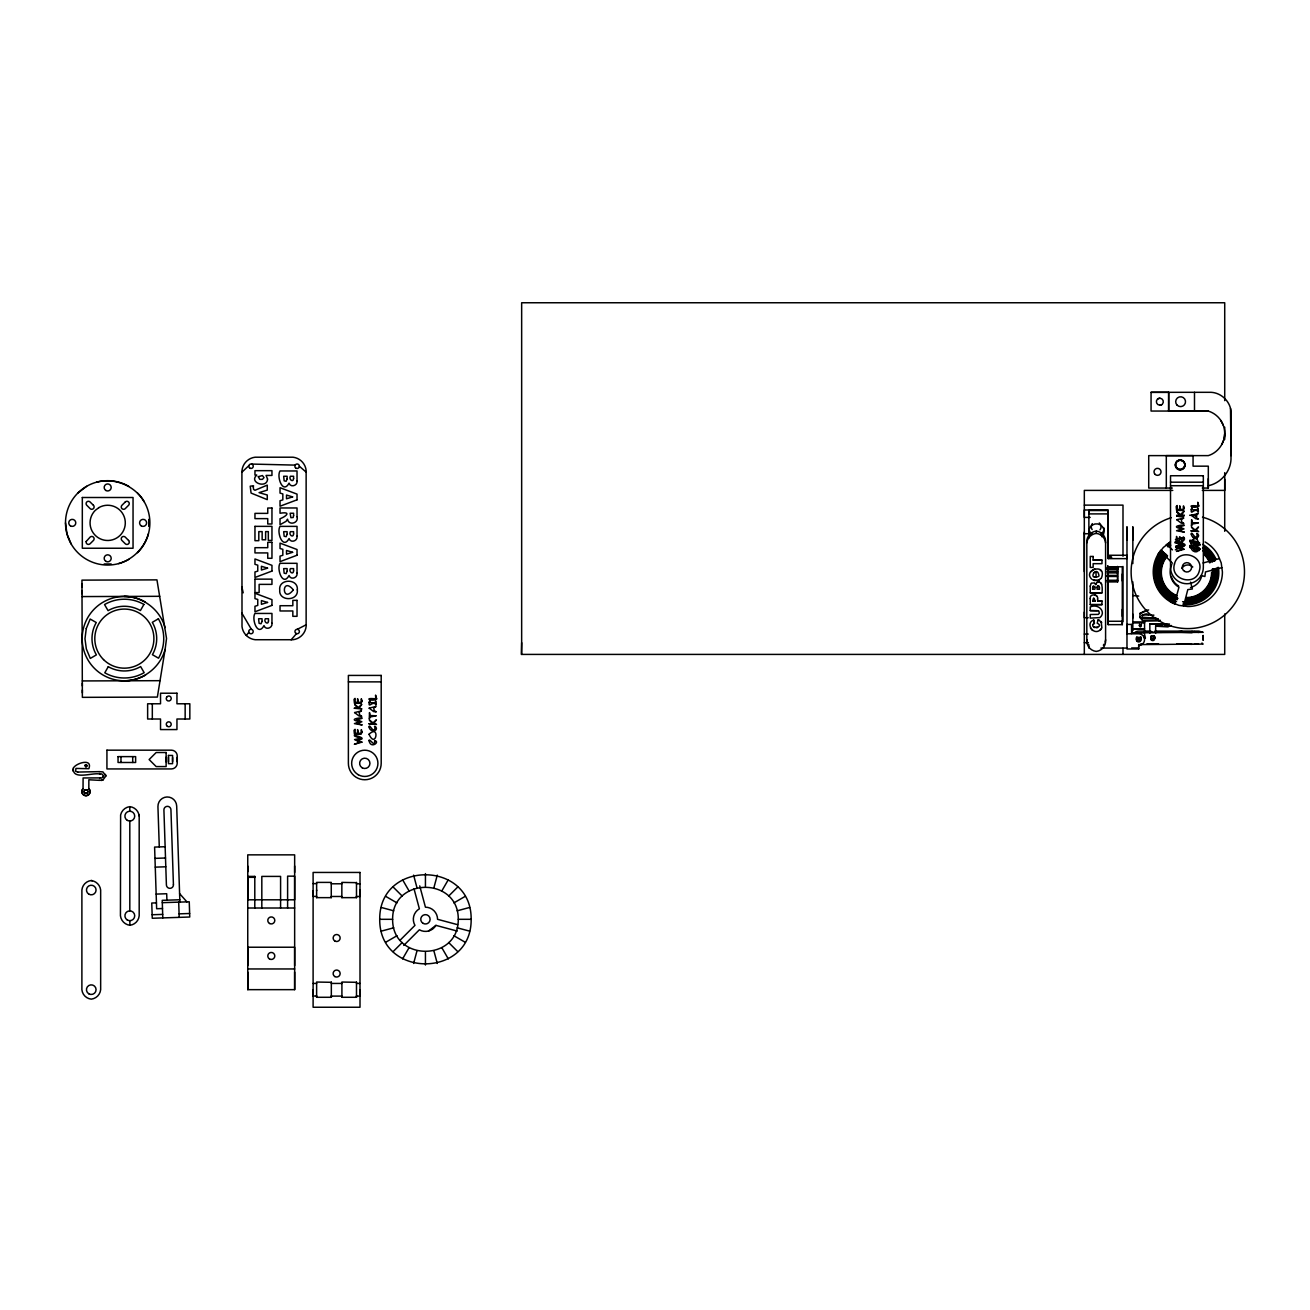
<?xml version="1.0" encoding="UTF-8"?>
<svg xmlns="http://www.w3.org/2000/svg" width="1310" height="1310" viewBox="0 0 1310 1310"><rect width="100%" height="100%" fill="white"/><g stroke="black" fill="none" stroke-linecap="round" stroke-linejoin="round"><path stroke-width="1.5" d="M99.2 780.334L88.851 779.777L88.834 788.669A4.11 4.11 0 0 1 88.9 794.466A4.11 4.11 0 0 1 83.038 794.466A4.11 4.11 0 0 1 83.038 788.669L83.103 777.96L99.789 777.894M120.978 762.486L120.978 756.623M132.703 762.486L132.703 756.623M168.466 761.896L168.466 757.295M172.576 761.585L172.576 757.524M247.754 989.656L247.754 947.228L294.652 947.228L294.652 989.656L247.754 989.656L247.754 972.085M247.754 871.789L247.754 866.074M287.61 900.035L287.61 876.161L294.652 876.161L294.652 899.806L247.754 899.806L247.754 876.406L254.795 876.406L254.795 908.01M294.652 872.444L294.652 865.992M313.106 989.656L313.106 996.108L316.627 995.895M313.106 890.685L313.106 896.384L316.627 896.417L316.627 897.645L331.266 897.645L331.266 882.4L316.627 882.4L316.627 890.685M316.627 890.03L316.627 897.645M331.332 982.042L331.332 997.287L316.627 997.287L316.627 982.042L331.332 982.303M331.332 997.287L331.332 995.895M356.484 982.042L356.484 997.287L341.91 997.287L341.91 982.042L356.484 982.303M356.484 882.4L356.484 897.645L341.844 897.645L341.844 882.4L356.484 882.662M356.484 997.287L356.484 995.895M356.484 897.645L356.484 896.253M360.004 989.656L360.004 996.108L356.484 996.108M360.004 890.03L360.004 896.482L356.484 896.482M1084.32 612.097L1084.32 617.714L1088.233 617.714M1084.32 571.618L1084.32 532.138M1088.872 648.073L1088.888 644.7M1091.115 533.383A7.614 7.582 0 0 1 1089.134 529.993L1089.134 533.366A7.614 7.582 0 0 0 1089.904 535.184M1088.872 529.437L1088.888 510.523L1108.227 510.523L1108.227 558.633L1126.977 558.633L1126.977 555.26L1108.227 555.26L1108.227 556.603L1111.731 557.274L1108.227 557.274L1108.227 558.633M1088.888 510.523L1088.872 513.897L1108.227 513.897L1108.227 510.523M1089.134 533.366L1089.134 529.993M1107.769 620.629L1107.769 580.428M1107.769 575.237L1107.769 566.116M1107.769 555.931L1107.769 532.613M1107.769 517.401L1107.769 509.983L1084.32 509.983L1084.32 517.401L1090.182 517.401M1108.227 624.641L1108.227 621.267L1122.293 621.267L1122.293 624.641L1108.227 624.641L1108.227 566.788L1122.293 566.788L1122.293 624.641M1107.048 581.935L1117.61 581.886L1117.61 577.301M1117.61 566.837L1117.61 576.089L1107.048 575.892M1122.293 616.339L1122.293 609.346M1122.293 580.985L1122.293 573.976M1126.977 540.162L1126.977 526.997L1126.977 648.974L1138.701 648.974L1138.701 647.959L1131.66 647.959M1131.66 633.582L1131.66 624.428L1126.977 624.428L1126.977 633.794L1138.701 633.794A5.862 5.83 0 0 1 1144.563 639.64A5.862 5.83 0 0 1 1138.701 645.47L1138.701 646.387M1131.66 624.428L1131.66 632.894L1132.839 628.767L1144.563 628.882L1132.839 629.324M1132.839 617.992L1132.839 614.161M1132.839 595.51L1138.701 596.083M1132.839 540.162L1132.839 526.997L1132.839 563.595M1160.382 620.76L1142.909 620.924L1139.749 617.026L1142.909 620.465L1160.382 620.318M1146.889 610.067C1136.654 614.767 1137.522 614.668 1148.657 609.92M1142.369 614.832C1140.715 616.846 1146.103 612.048 1148.51 614.636M1158.318 618.697L1143.679 618.582L1142.385 617.272L1156.353 618.189M1142.369 615.274L1142.746 614.423M1145.431 638.117L1143.957 631.731L1151.785 631.731M1144.563 621.906L1144.563 622.921L1132.839 622.921L1132.839 621.906L1144.563 621.906L1144.563 632.959M1167.537 624.575L1149.836 623.937L1169.486 624.018M1208.311 485.715C1220.642 483.226 1230.418 471.911 1231.007 459.319L1231.007 411.045C1229.894 401.106 1221.1 392.803 1211.095 392.312L1151.064 392.329L1151.064 411.045L1208.311 411.078A23.318 23.318 0 0 1 1224.719 433.348C1224.719 443.32 1217.841 452.671 1208.311 455.618L1148.723 455.618L1148.723 488.057L1172.303 488.057M1162.51 625.541L1155.649 626.18L1167.849 626.9L1171.238 625.476M1164.23 625.951L1169.699 626.016M1208.311 411.078L1168.651 411.045L1168.651 392.329L1151.064 392.329M1192.034 631.338L1192.034 632.681L1175.037 632.01L1182.078 631.338M1203.169 640.181L1203.169 635.514L1203.169 637.61M1202.302 488.057L1208.311 488.057L1208.311 466.163L1193.066 466.163L1193.066 455.618L1166.309 455.634L1166.309 488.057M1224.719 479.247L1224.719 490.399L1202.334 490.399M1231.007 455.634L1230.499 408.409M241.908 472.19L242.006 470.339A14.967 14.967 0 0 1 255.139 457.206L292.998 457.206A14.967 14.967 0 0 1 306.131 470.339L306.131 626.606A14.967 14.967 0 0 1 292.998 639.722L255.139 639.722A14.967 14.967 0 0 1 242.006 626.606L241.908 472.19L248.867 465.656M1090.247 598.703C1089.265 592.971 1098.91 594.15 1097.616 599.096M1090.247 586.143L1091.083 583.441M1097.076 587.437L1097.387 586.11M1092.622 587.666C1092.393 584.817 1096.323 586.618 1094.849 589.254L1092.622 589.14M165.125 649.383L166.534 638.461L156.954 579.871L81.957 580.133L82.366 697.346L157.364 697.084L165.125 649.383C160.262 667.396 143.15 680.627 124.499 680.791M379.72 919.309C379.114 859.949 471.764 859.949 471.158 919.309C471.764 978.668 379.114 978.668 379.72 919.309L392.623 919.309C392.181 876.701 458.697 876.701 458.271 919.309C458.697 961.917 392.181 961.917 392.623 919.309M1184.928 466.278A4.929 4.929 0 0 0 1178.902 460.252A4.929 4.929 0 0 0 1176.691 468.489A4.929 4.929 0 0 0 1184.928 466.278L1185.091 465.017M85.707 766.907L84.888 765.466M73.327 768.118C75.98 762.977 92.928 757.933 88.851 768.708L75.964 768.413L75.603 771.279L77.699 772.065M99.134 771.639L102.95 771.901L105.864 775.995L102.884 780.072L99.134 780.334M1101.857 627.736L1101.153 621.644L1101.71 622.692M1101.53 577.775C1107.081 562.53 1082.306 569.801 1091.639 579.085M99.74 777.894L101.836 778.075L103.506 775.978L101.836 773.899L99.74 774.079M103.359 776.879L103.572 775.978M413.616 963.472L416.94 951.011M433.938 887.607L437.278 875.146M1174.48 603.533L1178.967 587.224A17.669 17.669 0 0 1 1171.795 564.446M1183.536 605.957L1187.81 589.598L1192.378 588.992L1190.544 582.148M1101.153 621.759L1098.124 619.876L1097.174 623.151C1105.886 627.588 1087.284 629.34 1094.407 623.167L1093.686 619.99L1094.407 623.282L1092.982 624.379M99.806 774.079C92.912 772.13 71.87 780.793 73.376 768.118M1140.109 614.128L1139.749 617.485M1091.525 583.163L1094.554 582.901L1095.733 584.555L1096.781 582.59M148.423 533.792C144.346 548.071 132.883 559.534 118.604 563.611M84.822 765.466L85.707 764.647M87.148 766.088L86.263 766.907M1139.438 624.231L1140.453 625.983L1141.468 624.231M1094.685 568.704L1090.444 571.962M1101.284 628.964L1100.302 630.012L1101.612 628.276M402.579 958.904L409.031 947.736M441.847 890.882L448.298 879.714M1099.024 576.072C1097.436 563.775 1086.694 580.658 1098.238 576.596M1098.255 610.788L1090.247 610.657L1090.247 606.939C1098.55 603.14 1106.524 612.13 1099.892 617.6L1090.247 618.124L1090.247 614.521L1098.255 614.39L1099.303 613.358L1098.91 611.066M1221.804 444.385L1224.179 439.014L1224.653 433.97M1197.864 544.878C1199.485 529.158 1181.505 548.35 1197.864 544.878A29.786 29.786 0 0 0 1194.163 543.634M148.75 526.374L148.75 519.366M457.255 931.082L435.935 925.368L428.583 931.001M1157.843 554.621L1163.346 547.465L1170.518 541.963A34.6 34.6 0 0 0 1166.031 545.042M246.296 635.448L248.851 632.255M1101.17 578.283L1097.993 580.477L1099.532 579.871M291.148 639.82L296.453 633.647M1093.686 620.105C1085.122 622.676 1093.113 636.169 1100.302 629.897M400.303 940.007L414.959 925.368A12.117 12.117 0 0 1 419.38 908.812L414.026 888.819M393.115 951.633L402.235 942.512M448.642 896.106L457.763 886.985M403.775 945.411L419.38 929.789A12.117 12.117 0 0 0 435.935 925.368M77.863 493.035L86.591 486.337M111.186 563.971L104.178 563.971M1158.105 398.649L1157.369 399.206A3.521 3.521 0 0 0 1161.61 404.741L1162.347 404.168A3.521 3.521 0 0 0 1158.105 398.649L1159.858 398.174M1093.441 598.277L1092.622 601.061L1095.242 601.061L1093.948 598.179M385.844 942.168L397.012 935.717M453.866 902.901L465.034 896.449M297.305 629.308L306.229 624.739M99.2 771.639L77.65 772.065M1097.174 582.442C1103.02 580.101 1102.398 589.615 1101.972 592.89L1090.247 592.89L1090.247 586.029M1161.61 404.741L1159.858 405.199M1094.538 572.372L1093.555 572.748M1203.071 562.972L1219.413 558.6M1221.853 567.656L1205.478 571.93L1204.889 576.498L1201.45 575.581M381.276 931.132L393.737 927.808M457.141 910.81L469.602 907.47M101.034 780.514L102.884 780.072M1097.764 585.816L1099.45 587.42M1093.26 586.274L1094.767 586.864M1092.524 579.675L1097.993 580.363M1099.499 582.213L1097.616 582.148M96.76 482.129C114.805 477.397 134.799 485.683 144.215 501.779M1177.887 541.292L1176.265 540.899L1176.56 536.412L1177.379 540.375L1179.704 540.408C1178.672 528.929 1182.832 548.841 1183.225 537.034C1187.056 538.787 1181.522 543.781 1177.887 541.292A32.373 32.373 0 0 0 1174.857 542.176M165.142 846.735L154.596 847.079L156.643 908.731L162.489 908.534M154.973 858.361L165.518 858.001M155.251 867.138L165.797 866.794M156.152 894.091L166.697 893.731L166.91 900.183M179.797 899.757L162.227 900.33L162.8 917.917M156.447 902.868L151.763 903.032L152.255 918.261L189.753 917.016L189.246 901.788L162.309 902.672M152.14 914.74L162.686 914.396M179.093 913.856L189.639 913.496M82.022 596.574L159.738 596.312M82.317 680.938L160.033 680.676M1170.518 482.195L1203.333 482.195M1170.518 485.715L1203.333 485.715M1172.778 490.399L1084.32 490.399L1084.32 654.41M1084.32 505.12L1122.997 505.12L1122.997 556.242M1084.32 533.727L1092.131 533.727M1093.146 556.521L1090.247 556.406L1090.247 567.476L1093.146 567.361L1093.146 563.677L1101.972 563.677L1101.972 560.074L1093.146 560.074M1101.972 560.189L1093.146 560.189L1093.146 556.406M1107.048 567.443L1117.61 567.443M1107.048 568.769L1117.61 568.769M1107.048 568.982L1117.61 568.982M1107.048 569.473L1117.61 569.473M1107.048 571.373L1117.61 571.373M1107.048 572.896L1117.61 572.896M1107.048 575.434L1117.61 575.434L1117.61 581.935M1107.048 576.482L1117.61 576.482M1107.048 580.379L1117.61 580.379M1107.048 580.641L1117.61 580.641M1099.45 589.14L1097.076 589.254L1097.076 587.306M1090.247 592.775L1101.972 592.775M1092.622 600.946L1095.242 600.946M1097.616 600.946L1101.972 600.946L1101.972 604.68L1090.247 604.68L1090.247 598.572M1101.972 601.061L1097.616 601.061L1097.616 598.981M1090.247 604.565L1101.972 604.565M1090.247 610.542L1097.403 610.657M1153.913 615.16L1142.746 614.881M1150.819 631.109L1138.701 631.109A5.862 5.83 0 0 0 1134.558 632.812M1154.863 631.109L1198.83 631.125L1203.169 632.337L1131.66 632.795M1155.682 631.731L1161.544 632.288L1143.957 632.288M1084.32 634.073L1088.233 634.073M521.658 642.686L521.396 654.41L1224.719 654.41L1224.719 613.915M1084.32 642.686L1088.397 642.686M1146.889 643.947L1158.613 643.947M1194.376 644.062L1198.486 644.062M1192.034 644.34L1176.789 643.849M1140.715 644.569L1203.12 644.078L1201.958 642.997M1100.908 648.073L1126.977 648.073M348.378 681.871L381.194 681.871M72.901 769.396L72.967 771.017M105.455 774.325L105.864 775.995M83.038 788.669L83.103 788.669A4.11 4.11 0 0 0 83.087 794.466A4.11 4.11 0 0 0 88.9 794.466A4.11 4.11 0 0 0 88.834 788.669L88.9 788.669M247.754 877.323L254.795 877.323L254.795 876.406M91.16 880.533A10.791 10.791 0 0 1 100.657 890.03L100.657 989.656A10.66 10.66 0 0 1 91.274 999.153A10.546 10.546 0 0 1 81.891 989.787L81.891 890.03A10.546 10.546 0 0 1 91.16 880.533L92.339 880.729M313.106 883.628L316.627 883.628M247.754 908.01L294.652 908.01M458.271 919.309L471.158 919.309M247.754 968.958L294.652 968.958M331.332 996.108L341.91 996.108L341.91 997.287M251.602 464.067L295.176 465.115M139.188 814.869L139.188 915.772A10.546 10.546 0 0 1 129.936 925.269A10.791 10.791 0 0 1 120.438 915.772L120.618 814.951A10.66 10.66 0 0 1 129.805 806.649A10.546 10.546 0 0 1 139.188 816.015M124.204 596.427C142.855 596.476 160.066 609.592 165.06 627.556M1099.368 586.52L1098.222 585.603M1094.767 580.576L1093.555 580.281M1094.685 594.855L1096.617 595.739M457.55 924.663L437.556 919.309A12.117 12.117 0 0 0 425.439 907.191L419.724 885.871M381.276 907.47L393.737 910.81M457.141 927.808L469.602 931.132M1094.685 627.605L1093.752 627.228M1170.518 601.88L1178.853 605.351L1187.81 606.53A34.6 34.6 0 0 0 1222.41 571.93L1221.231 562.972L1217.776 554.621A34.6 34.6 0 0 0 1205.102 541.963M86.263 764.647L87.148 765.482M1184.207 515.321C1176.478 519.235 1190.381 504.694 1180.556 514.535L1176.675 511.686L1179.851 515.223C1170.829 514.404 1183.65 519.022 1184.207 515.321A56.69 56.69 0 0 0 1176.74 516.32M385.844 896.449L397.012 902.901M453.866 935.717L465.034 942.168M1090.444 627.948L1092.474 630.47M1100.007 569.67L1101.432 571.16M299.335 466.229L306.229 472.19M1167.095 544.583L1172.417 549.905M1160.463 551.215L1172.434 563.185M393.115 886.985L402.235 896.106M448.642 942.512L457.763 951.633M179.585 893.6L186.904 901.87M1100.924 583.032L1101.661 584.26M1220.789 420.444L1223.196 425.128M241.908 613.178L251.405 629.357M402.579 879.714L409.031 890.882M441.847 947.736L448.298 958.904M1095.389 583.834L1095.733 584.555M71.149 543.961L66.941 533.792L65.5 522.87A42.182 42.182 0 0 1 128.773 486.337M1142.385 617.731L1142.074 615.635M413.616 875.146L416.94 887.607M433.938 951.011L437.278 963.472M241.908 587.06L243.202 592.824M1095.979 572.208L1096.126 577.071L1094.587 576.908M179.879 902.099L176.686 806.027A9.383 9.383 0 0 0 167.009 796.971A9.383 9.383 0 0 0 157.937 806.649L159.28 846.915M178.7 902.131L179.208 917.36M129.805 920.701L129.936 925.269M81.973 583.965L81.99 587.158M82.006 593.725L82.006 590.581M82.317 683.116L82.334 685.949M82.35 690.01L82.35 692.875M1117.61 568.278L1117.61 574.713M360.004 883.792L356.484 883.792M360.004 983.433L356.484 983.433M341.844 883.792L331.266 883.792M341.91 983.433L331.332 983.433M316.627 983.433L313.106 983.433M280.586 908.01L280.586 876.406L261.82 876.406L261.82 908.01M177.259 757.213L177.259 761.896M166.124 757.213L166.124 761.896M1224.719 400.647L1224.719 302.757L521.658 302.757L521.658 654.41M1224.719 427.175L1224.719 439.407M1224.719 472.664L1224.719 531.32M1208.311 478.674L1208.311 488.057M1203.169 638.068L1203.169 640.148M1194.491 392.312L1194.491 411.062M1168.651 392.312L1168.651 411.045M1155.649 625.721L1155.649 633.254M1149.836 623.937L1149.836 633.254M1138.701 644.454L1138.701 648.974M1132.839 581.869L1132.839 630.568M1122.997 566.477L1122.997 621.693M1122.997 648.27L1122.997 654.41M1117.61 566.444L1117.61 567.639M1107.769 509.983L1107.769 556.684M1107.769 565.674L1107.769 622.004M1099.45 587.306L1099.45 589.254M1099.352 620.285L1098.124 619.876M1097.698 627.588L1096.061 627.736M1097.109 580.625L1096.11 580.69M1096.323 531.058A10.546 10.496 0 0 1 1105.591 540.506L1105.591 642.096A10.546 10.496 0 0 1 1096.208 651.43A10.66 10.611 0 0 1 1086.825 641.982L1086.825 540.506A10.791 10.726 0 0 1 1096.323 531.058L1096.323 533.383A10.546 10.496 0 0 1 1105.591 542.831M1092.622 587.551L1092.622 589.254M1088.888 529.993L1088.888 538.099M425.439 873.59L425.439 886.493M425.439 952.124L425.439 965.028M341.844 897.645L341.844 896.482L331.266 896.482L331.266 897.645M316.627 996.108L316.627 997.287M294.652 965.634L294.652 854.857L247.754 854.857L247.754 965.634M294.652 972.085L294.652 989.656M287.61 899.806L287.61 908.01M185.152 703.781L185.152 719.01M152.32 703.781L152.32 719.01M129.805 806.649L129.805 811.217M129.805 821.059L129.805 910.843M1211.586 572.421A25.136 25.136 0 0 1 1186.451 597.54M1176.838 595.624A25.136 25.136 0 0 1 1167.554 555.833M1175.332 549.873A25.136 25.136 0 0 1 1179.95 548.137M1189.726 547.498A25.136 25.136 0 0 1 1199.01 550.642M1204.217 554.638A25.136 25.136 0 0 1 1209.67 562.792M1201.581 576.466A15.671 15.671 0 0 1 1190.512 587.551M1178.623 585.979A15.671 15.671 0 0 1 1171.32 576.466M1212.094 572.421A25.643 25.643 0 0 1 1186.451 598.064M1176.642 596.115A25.643 25.643 0 0 1 1167.177 555.489M1189.791 546.99A25.643 25.643 0 0 1 1193.082 547.645M1196.259 548.71A25.643 25.643 0 0 1 1199.272 550.2M1204.594 554.277A25.643 25.643 0 0 1 1210.145 562.596M1212.683 568.966A26.462 26.462 0 0 1 1186.451 598.866M1176.331 596.852A26.462 26.462 0 0 1 1165.458 556.308M1176.331 547.973A26.462 26.462 0 0 1 1179.606 546.859M1189.906 546.188A26.462 26.462 0 0 1 1193.295 546.859M1196.57 547.973A26.462 26.462 0 0 1 1199.682 549.496M1205.151 553.704A26.462 26.462 0 0 1 1209.359 559.19M1212.389 568.999A26.167 26.167 0 0 1 1186.451 598.572M1176.446 596.59A26.167 26.167 0 0 1 1165.687 556.488M1189.873 546.466A26.167 26.167 0 0 1 1199.534 549.758M1204.954 553.917A26.167 26.167 0 0 1 1209.114 559.337M1212.389 572.421A25.938 25.938 0 0 1 1186.451 598.359M1176.527 596.377A25.938 25.938 0 0 1 1166.948 555.309M1179.737 547.351A25.938 25.938 0 0 1 1183.061 546.696M1189.84 546.696A25.938 25.938 0 0 1 1193.164 547.351M1196.374 548.448A25.938 25.938 0 0 1 1199.42 549.954M1204.791 554.064A25.938 25.938 0 0 1 1208.917 559.435M1215.238 568.622A29.049 29.049 0 0 1 1186.451 601.454M1175.332 599.243A29.049 29.049 0 0 1 1164.623 553.262M1178.935 544.354A29.049 29.049 0 0 1 1182.668 543.617M1193.967 544.354A29.049 29.049 0 0 1 1197.569 545.582M1202.58 548.251A29.049 29.049 0 0 1 1213.289 561.302M1215.762 568.556A29.557 29.557 0 0 1 1182.586 601.716M1175.135 599.718A29.557 29.557 0 0 1 1164.23 552.918M1178.803 543.863A29.557 29.557 0 0 1 1182.586 543.11M1194.098 543.863A29.557 29.557 0 0 1 1197.766 545.107M1213.764 561.106A29.557 29.557 0 0 0 1202.875 547.826A29.786 29.786 0 0 1 1213.977 561.008M1214.959 568.655A28.754 28.754 0 0 1 1186.451 601.159M1177.215 599.636A28.754 28.754 0 0 1 1164.836 553.442M1179.016 544.649A28.754 28.754 0 0 1 1182.701 543.912M1193.885 544.649A28.754 28.754 0 0 1 1197.455 545.844M1203.956 549.611A28.754 28.754 0 0 1 1213.011 561.417M1214.73 568.687A28.525 28.525 0 0 1 1186.451 600.946M1177.297 599.423A28.525 28.525 0 0 1 1163.82 555.047M1193.836 544.862A28.525 28.525 0 0 1 1197.373 546.057M1203.824 549.774A28.525 28.525 0 0 1 1212.798 561.499M1214.485 568.72A28.263 28.263 0 0 1 1186.451 600.684M1177.379 599.178A28.263 28.263 0 0 1 1164.017 555.211M1175.627 546.303A28.263 28.263 0 0 1 1179.131 545.107M1180.932 544.698A28.263 28.263 0 0 1 1184.617 544.207M1193.77 545.107A28.263 28.263 0 0 1 1197.274 546.303M1203.661 549.987A28.263 28.263 0 0 1 1212.569 561.597M1214.19 568.769A27.968 27.968 0 0 1 1186.451 600.389M1177.461 598.899A27.968 27.968 0 0 1 1165.425 553.966M1175.741 546.565A27.968 27.968 0 0 1 1179.213 545.386M1180.981 544.976A27.968 27.968 0 0 1 1184.633 544.501M1193.688 545.386A27.968 27.968 0 0 1 1198.83 547.318M1203.481 550.216A27.968 27.968 0 0 1 1212.29 561.712M1213.682 568.835A27.461 27.461 0 0 1 1186.451 599.865M1177.624 598.424A27.461 27.461 0 0 1 1165.818 554.31M1175.938 547.04A27.461 27.461 0 0 1 1184.666 545.009M1203.169 550.626A27.461 27.461 0 0 1 1210.227 558.682M1213.42 568.867A27.199 27.199 0 0 1 1186.451 599.62M1177.723 598.179A27.199 27.199 0 0 1 1165.998 554.474M1176.036 547.285A27.199 27.199 0 0 1 1184.682 545.271M1190.004 545.451A27.199 27.199 0 0 1 1193.492 546.139M1196.865 547.285A27.199 27.199 0 0 1 1200.058 548.857M1203.006 550.839A27.199 27.199 0 0 1 1211.586 562.006M1213.191 568.884A26.97 26.97 0 0 1 1186.451 599.39M1176.134 597.327A26.97 26.97 0 0 1 1166.178 554.621M1176.134 547.498A26.97 26.97 0 0 1 1184.698 545.5M1189.971 545.664A26.97 26.97 0 0 1 1193.426 546.352M1196.767 547.498A26.97 26.97 0 0 1 1199.944 549.054M1205.528 553.344A26.97 26.97 0 0 1 1209.818 558.928M1218.431 567.345A32.373 32.373 0 0 1 1183.077 604.614M1174.857 602.649A32.373 32.373 0 0 1 1162.396 550.74M1167.423 546.221A32.373 32.373 0 0 1 1170.256 544.37M1189.824 540.211A32.373 32.373 0 0 1 1199.632 542.831M1202.646 544.37A32.373 32.373 0 0 1 1216.024 559.239M1217.498 567.492A31.424 31.424 0 0 1 1183.176 603.681M1175.185 601.765A31.424 31.424 0 0 1 1162.019 552.624M1167.98 546.974A31.424 31.424 0 0 1 1170.731 545.189M1175.185 543.06A31.424 31.424 0 0 1 1178.312 542.045M1189.726 541.161A31.424 31.424 0 0 1 1199.239 543.699M1203.562 546.041A31.424 31.424 0 0 1 1215.156 559.632M1217.039 568.393A30.851 30.851 0 0 1 1186.451 603.255M1176.544 601.634A30.851 30.851 0 0 1 1163.264 552.067M1190.479 541.832A30.851 30.851 0 0 1 1200.107 544.747M1203.579 546.761A30.851 30.851 0 0 1 1214.959 560.615M1217.334 568.343A31.145 31.145 0 0 1 1196.456 601.912M1194.507 602.502A31.145 31.145 0 0 1 1188.481 603.484M1174.53 601.192A31.145 31.145 0 0 1 1163.051 551.87M1190.512 541.538A31.145 31.145 0 0 1 1194.507 542.324M1196.456 542.913A31.145 31.145 0 0 1 1200.238 544.485M1203.743 546.516A31.145 31.145 0 0 1 1215.221 560.5M1216.777 568.425A30.588 30.588 0 0 1 1186.451 603.009M1174.742 600.684A30.588 30.588 0 0 1 1163.46 552.231M1190.446 542.078A30.588 30.588 0 0 1 1199.993 544.976M1203.448 546.974A30.588 30.588 0 0 1 1214.714 560.696M1216.269 568.491A30.081 30.081 0 0 1 1186.451 602.485M1174.939 600.209A30.081 30.081 0 0 1 1163.837 552.574M1190.381 542.586A30.081 30.081 0 0 1 1197.962 544.616M1204.758 548.546A30.081 30.081 0 0 1 1214.239 560.909M1215.975 568.524A29.786 29.786 0 0 1 1186.451 602.207M1175.054 599.931A29.786 29.786 0 0 1 1164.066 552.771M1178.738 543.634A29.786 29.786 0 0 1 1182.57 542.88M1202.482 517.172A56.69 56.69 0 0 1 1234.593 603.926A56.69 56.69 0 0 1 1142.091 605.433A56.69 56.69 0 0 1 1171.369 517.663M1189.644 515.256A56.69 56.69 0 0 1 1197.062 515.993M1175.414 604.221A34.6 34.6 0 0 1 1160.922 550.151M1175.414 539.622A34.6 34.6 0 0 1 1184.191 537.509M1193.23 537.755A34.6 34.6 0 0 1 1196.767 538.508M1181.718 568.409A7.041 7.041 0 0 1 1192.788 566.952M1167.112 590.09A27.543 27.543 0 0 1 1164.901 587.207M1163.968 585.685A27.543 27.543 0 0 1 1161.217 579.053M1160.267 571.93A27.543 27.543 0 0 1 1160.513 568.327M1161.217 564.79A27.543 27.543 0 0 1 1163.116 559.73M1089.134 529.437A7.614 7.582 0 0 1 1100.302 524.835A7.614 7.582 0 0 1 1101.89 536.756M1104.117 528.028A7.614 7.582 0 0 1 1100.302 534.595M1140.355 636.971A2.342 2.342 0 0 1 1140.355 640.279A2.342 2.342 0 0 1 1137.047 640.279A2.342 2.342 0 0 1 1137.047 636.971M1141.043 637.053A2.342 2.342 0 0 1 1136.441 637.659M1141.632 643.668A5.862 5.83 0 0 1 1140.208 644.258M1137.178 632.992A5.862 5.83 0 0 1 1141.632 633.565M1143.777 635.71A5.862 5.83 0 0 1 1144.563 638.625M1140.355 637.692A2.342 2.342 0 0 1 1136.671 637.2M1154.077 636.152A1.883 1.867 0 0 1 1154.077 638.789A1.883 1.867 0 0 1 1151.424 638.789A1.883 1.867 0 0 1 1151.424 636.152M1154.372 636.005A1.883 1.867 0 0 1 1152.751 638.805A1.883 1.867 0 0 1 1151.13 636.005M1153.684 635.939A1.883 1.867 0 0 1 1154.192 638.756A1.883 1.867 0 0 1 1151.31 638.756A1.883 1.867 0 0 1 1151.817 635.939M1099.287 522.952A4.929 4.896 0 0 1 1099.958 529.846M1092.147 529.584A4.929 4.896 0 0 1 1092.36 523.623M1105.591 639.771A10.546 10.496 0 0 1 1105.067 642.08M1104.035 644.225A10.546 10.496 0 0 1 1103.347 645.191M1086.825 542.831A10.791 10.726 0 0 1 1096.323 533.383M1087.791 643.095A10.66 10.611 0 0 1 1086.825 639.657M137.517 493.035A42.182 42.182 0 0 1 137.517 552.705M128.773 559.403A42.182 42.182 0 0 1 65.5 522.87M145.574 675.076A42.182 42.182 0 0 1 82.17 638.756A42.182 42.182 0 0 1 145.312 602.01M82.317 497.505L82.317 548.235L133.047 548.235L133.047 497.505L82.317 497.505M106.929 750.172L106.929 768.937L171.397 768.937A5.862 5.862 0 0 0 177.259 763.075L177.259 756.034A5.862 5.862 0 0 0 171.397 750.172L106.929 750.172M118.047 756.623L118.047 762.486L135.634 762.486L135.634 756.623L118.047 756.623M166.124 752.513L166.124 766.579L156.168 766.579L149.127 759.554L156.168 752.513L166.124 752.513M168.466 755.444L168.466 763.664L172.576 763.664L172.576 755.444L168.466 755.444M254.959 579.135L254.959 592.578L259.134 592.578L259.134 584.375L271.956 584.375L271.956 579.135L254.959 579.135M254.959 526.358L254.959 540.686L258.807 540.686L258.807 531.614L262.147 531.614L262.147 539.785L265.619 539.785L265.619 531.614L268.321 531.614L268.321 540.424L271.956 540.424L271.956 526.358L254.959 526.358M271.956 542.324L271.956 558.289L267.748 558.289L267.748 552.918L254.959 552.918L254.959 547.678L267.748 547.678L267.748 542.324L271.956 542.324M271.956 508.018L271.956 523.984L267.748 523.984L267.748 518.629L254.959 518.629L254.959 513.373L267.748 513.373L267.748 508.018L271.956 508.018M297.026 600.357L297.026 616.322L292.834 616.322L292.834 610.968L280.029 610.968L280.029 605.711L292.834 605.711L292.834 600.357L297.026 600.357M1194.376 631.616L1198.486 632.402L1194.376 631.616M362.133 701.063L361.036 703.306L354.437 703.306L354.027 699.409L355.043 698.41L355.239 702.324L357.565 702.356L357.565 698.672L358.547 702.422L361.02 702.307L361.331 698.738L362.133 701.063M362.133 731.979L361.036 734.222L354.437 734.222L354.027 730.341L355.043 729.326L355.239 733.24L357.565 733.273L357.565 729.588L358.547 733.338L361.02 733.24L361.331 729.654L362.133 731.979M1184.273 508.182L1183.176 510.442L1176.593 510.442L1176.167 506.544L1177.182 505.529L1177.379 509.459L1179.704 509.492L1179.704 505.791L1180.703 509.557L1183.159 509.443L1183.47 505.857L1184.273 508.182M370.091 716.963L369.289 718.961L369.502 712.575L370.075 715.555L376.265 715.768L370.091 716.963M1192.247 524.082L1191.429 526.096L1191.641 519.693L1192.215 522.674L1198.421 522.903L1192.247 524.082M369.125 702.356C368.585 708.579 371.467 701.652 375.315 703.732C376.952 709.185 375.904 696.2 375.233 702.75L370.091 702.651L369.78 700.621L369.125 702.356M1191.265 509.492C1190.774 515.911 1193.525 508.362 1197.471 510.851C1199.108 516.337 1198.028 503.286 1197.389 509.885L1192.247 509.786L1191.936 507.74L1191.265 509.492M297.026 516.713C299.04 523.345 288.511 525.932 287.529 519.202L286.006 521.396L280.029 524.688L280.029 518.744C285.826 516.615 292.114 511.293 280.029 513.242L280.029 507.969L297.026 507.969L297.026 516.713M369.109 726.968C368.978 730.063 374.382 732.749 376.15 729.605C377.755 727.492 372.875 724.233 375.102 727.705C373.792 735.09 369.273 722.645 369.109 726.968M369.109 740.723C370.566 749.484 380.752 741.558 374.545 740.608C375.921 749.009 368.65 736.957 369.109 740.723M1191.248 534.087C1191.134 537.198 1196.521 539.867 1198.306 536.74C1199.927 534.627 1194.982 531.32 1197.258 534.824C1195.948 542.225 1191.429 529.78 1191.248 534.087M1191.248 547.842C1191.134 550.953 1196.521 553.622 1198.306 550.495C1199.927 548.382 1194.982 545.075 1197.258 548.579C1195.948 555.98 1191.429 543.535 1191.248 547.842M369.011 734.288C376.052 749.68 380.227 723.628 369.011 734.288M271.956 623.282C272.922 628.063 265.39 630.503 263.998 625.591C257.677 637.348 251.323 618.893 254.959 613.44L271.956 613.44L271.956 623.282M297.026 480.803C297.992 485.584 290.476 488.024 289.068 483.112C282.764 494.869 276.394 476.414 280.029 470.961L297.026 470.961L297.026 480.803M297.026 536.199C297.992 540.997 290.476 543.437 289.068 538.525C282.764 550.265 276.394 531.811 280.029 526.374L297.026 526.374L297.026 536.199M297.026 573.141C297.992 577.939 290.476 580.379 289.068 575.467C282.764 587.207 276.394 568.753 280.029 563.316L297.026 563.316L297.026 573.141M253.288 486.878L253.583 489.416L254.959 490.284L267.273 485.126L267.273 490.104L259.069 492.642L267.273 495L267.273 499.65L251.061 493.068L250.226 486.174L253.534 485.797L253.288 486.878M297.321 589.893C298.745 601.486 278.522 601.552 279.734 590.09C278.162 578.463 298.565 578.168 297.321 589.893M293.342 589.877C281.601 604.778 281.191 575.221 293.342 589.877M376.674 698.869C372.318 702.406 362.133 697.247 375.692 698.885L375.577 695.102L376.674 698.869M1198.83 505.988C1194.458 509.525 1184.273 504.383 1197.848 506.02L1197.733 502.238L1198.83 505.988M293.587 515.55L293.162 517.499L290.902 517.696L290.132 513.242L293.587 513.242L293.587 515.55M267.551 479.018C267.224 489.056 248.36 482.555 256.776 475.088L254.959 475.088L254.959 470.667L271.956 470.667L271.956 475.432L266.061 475.432L267.551 479.018M262.049 621.415L261.05 623.756L259.085 623.331L258.61 618.746L262.049 618.746L262.049 621.415M287.119 478.936L286.137 481.278L284.155 480.852L283.68 476.267L287.119 476.267L287.119 478.936M287.119 534.333L286.137 536.691L284.155 536.265L283.68 531.68L287.119 531.68L287.119 534.333M287.119 571.275L286.137 573.616L284.155 573.207L283.68 568.606L287.119 568.606L287.119 571.275M268.501 621.071C268.304 625.476 263.326 621.824 265.275 618.746L268.501 618.746L268.501 621.071M293.587 478.592C293.375 482.997 288.397 479.345 290.361 476.267L293.587 476.267L293.587 478.592M293.587 533.989C293.375 538.394 288.397 534.758 290.361 531.68L293.587 531.68L293.587 533.989M293.587 570.931C293.375 575.336 288.397 571.7 290.361 568.606L293.587 568.606L293.587 570.931M86.263 628.554L84.97 638.756L86.345 648.941L90.308 658.422L96.383 654.885A32.357 32.357 0 0 1 96.269 622.528L90.177 619.041L86.263 628.554M361.92 742.148L354.355 744.276L359.873 742.197L354.568 739.577L360.561 738.3C341.255 731.668 374.529 738.922 356.549 739.97L361.92 742.148M1184.06 549.267L1176.511 551.395L1182.029 549.316L1176.707 546.696L1182.701 545.418C1163.395 538.787 1196.669 546.041 1178.689 547.089L1184.06 549.267M86.182 541.505L86.1 542.111A2.342 2.342 0 0 0 90.095 543.765L93.419 540.457A2.342 2.342 0 0 0 93.419 537.133A2.342 2.342 0 0 0 90.095 537.133L86.182 541.505M1174.48 563.988C1169.584 579.822 1195.703 586.831 1199.387 570.669C1204.267 554.834 1178.149 547.826 1174.48 563.988M1139.323 625.525C1140.764 629.979 1142.811 622.381 1139.323 625.525M354.601 712.575L359.071 715.981L361.724 716.341L359.66 714.916L359.153 712.362L361.494 710.839L354.601 712.575M369.174 708.17L373.645 711.576L376.314 711.936L374.234 710.511L373.727 707.957L376.085 706.434L369.174 708.17M1176.74 519.693L1181.211 523.099L1183.863 523.46L1181.8 522.051L1181.293 519.497L1183.798 518.072L1176.74 519.693M1191.33 515.288L1195.784 518.711L1198.453 519.071L1196.39 517.646L1195.883 515.092L1198.224 513.553L1191.33 515.288M354.339 708.268L361.937 708.939L359.186 708.071L361.806 704.387L358.4 707.416L354.699 704.452L357.712 708.088L354.339 708.268M368.929 723.726L376.527 724.397L373.776 723.529L376.379 719.829L372.99 722.858L369.273 719.894L372.286 723.546L368.929 723.726M1191.068 530.861L1198.666 531.516L1195.85 530.665L1198.535 526.964L1195.129 529.993L1191.429 527.029L1194.425 530.681L1191.068 530.861M361.969 724.921L354.437 723.611L359.873 721.695C342.041 718.535 374.316 716.144 356.811 719.632L361.855 721.777L356.877 723.415L361.969 724.921M1184.109 532.04L1176.576 530.746L1182.029 528.831C1164.181 525.67 1196.456 523.279 1178.951 526.767L1183.994 528.913L1179.033 530.534L1184.109 532.04M258.299 476.676L259.773 479.362L262.459 479.362L264.014 477.577L262.409 475.546L258.299 476.676M108.272 666.692L104.784 672.783A39.382 39.382 0 0 0 144.166 672.652L140.629 666.577A32.357 32.357 0 0 1 108.272 666.692M143.92 604.434L140.432 610.542A32.357 32.357 0 0 0 108.075 610.657L104.538 604.565A39.382 39.382 0 0 1 143.92 604.434M166.992 696.756L166.599 697.264A2.456 2.456 0 0 0 170.48 700.244L170.873 699.736A2.456 2.456 0 0 0 166.992 696.756M125.269 501.976L121.945 505.283A2.342 2.342 0 0 0 121.945 508.608A2.342 2.342 0 0 0 125.269 508.608L128.576 505.283A2.342 2.342 0 0 0 128.576 501.976A2.342 2.342 0 0 0 125.269 501.976M98.872 507.609L95.221 510.409A17.619 17.619 0 0 0 101.656 539.425A17.619 17.619 0 0 0 125.236 521.331A17.619 17.619 0 0 0 98.872 507.609M158.395 618.795L152.304 622.332A32.357 32.357 0 0 1 152.418 654.689L158.526 658.193A39.382 39.382 0 0 0 158.395 618.795M297.026 499.831L280.029 506.217L280.029 500.731L282.829 499.88L282.829 493.919L280.029 493.084L280.029 487.713L297.026 494.116L297.026 499.831M297.026 555.243L280.029 561.63L280.029 556.128L282.829 555.276L282.829 549.316L280.029 548.497L280.029 543.126L297.026 549.512L297.026 555.243M271.956 571.078L254.959 577.464L254.959 571.962L257.759 571.111L257.759 565.15L254.959 564.315L254.959 558.961L271.956 565.347L271.956 571.078M271.956 605.384L254.959 611.77L254.959 606.268L257.759 605.417L257.759 599.456L254.959 598.621L254.959 593.266L271.956 599.652L271.956 605.384M292.621 496.916L286.513 498.783L286.513 495.049L292.621 496.916M292.621 552.312L286.513 554.195L286.513 550.462L292.621 552.312M267.551 568.147L261.427 570.014L261.427 566.28L267.551 568.147M267.551 602.453L261.427 604.319L261.427 600.586L267.551 602.453M1203.333 475.743L1170.518 475.743L1170.518 567.328A16.408 16.408 0 0 0 1186.926 583.736A16.408 16.408 0 0 0 1203.333 567.328L1203.333 475.743M381.194 675.42L348.378 675.42L348.378 763.337A16.408 16.408 0 0 0 364.786 779.745A16.408 16.408 0 0 0 381.194 763.337L381.194 675.42M176.948 693.219L160.524 693.219L160.524 703.781L147.637 703.781L147.637 719.01L160.524 719.01L160.524 729.572L176.948 729.572L176.948 719.01L189.835 719.01L189.835 703.781L176.948 703.781L176.948 693.219M360.004 872.444L313.106 872.444L313.106 1007.243L360.004 1007.243L360.004 872.444M1181.391 460.481L1180.179 460.318A4.683 4.683 0 0 0 1178.951 469.537L1180.179 469.7A4.683 4.683 0 0 0 1181.391 460.481M93.419 505.283L90.095 501.976A2.342 2.342 0 0 0 86.787 501.976A2.342 2.342 0 0 0 86.787 505.283L90.095 508.608A2.342 2.342 0 0 0 93.419 508.608A2.342 2.342 0 0 0 93.419 505.283M128.576 540.457L125.269 537.133A2.342 2.342 0 0 0 121.945 537.133A2.342 2.342 0 0 0 121.945 540.457L125.269 543.765A2.342 2.342 0 0 0 128.576 543.765A2.342 2.342 0 0 0 128.576 540.457M173.428 884.725L170.939 809.744A3.521 3.521 0 0 0 167.32 806.338A3.521 3.521 0 0 0 163.914 809.973L166.403 884.954A3.521 3.521 0 0 0 170.038 888.344A3.521 3.521 0 0 0 173.428 884.725M127.348 920.029A4.929 4.929 0 0 0 134.733 915.772A4.929 4.929 0 0 0 127.348 911.514A4.929 4.929 0 0 0 127.348 920.029M127.348 820.404A4.929 4.929 0 0 0 134.733 816.13A4.929 4.929 0 0 0 127.348 811.872A4.929 4.929 0 0 0 127.348 820.404M1176.855 467.916A4.683 4.683 0 0 0 1184.698 465.82A4.683 4.683 0 0 0 1178.951 460.072A4.683 4.683 0 0 0 1176.855 467.916M1177.117 405.183A4.929 4.929 0 0 0 1185.353 402.972A4.929 4.929 0 0 0 1179.328 396.946A4.929 4.929 0 0 0 1177.117 405.183M1155.092 474.384A3.521 3.521 0 0 0 1160.938 472.664A3.521 3.521 0 0 0 1156.517 468.472A3.521 3.521 0 0 0 1155.092 474.384M295.536 467.801A2.227 2.227 0 0 0 299.269 466.802A2.227 2.227 0 0 0 296.535 464.067A2.227 2.227 0 0 0 295.536 467.801M249.49 633.205A2.227 2.227 0 0 0 253.157 631.977A2.227 2.227 0 0 0 250.259 629.422A2.227 2.227 0 0 0 249.49 633.205M295.929 633.385A2.227 2.227 0 0 0 299.384 631.682A2.227 2.227 0 0 0 296.175 629.537A2.227 2.227 0 0 0 295.929 633.385M249.915 468.161A2.227 2.227 0 0 0 253.256 466.229A2.227 2.227 0 0 0 249.915 464.297A2.227 2.227 0 0 0 249.915 468.161M423.097 923.37A4.683 4.683 0 0 0 430.122 919.309A4.683 4.683 0 0 0 423.097 915.248A4.683 4.683 0 0 0 423.097 923.37M269.532 959.002A3.521 3.521 0 0 0 274.805 955.956A3.521 3.521 0 0 0 269.532 952.91A3.521 3.521 0 0 0 269.532 959.002M269.532 923.485A3.521 3.521 0 0 0 274.805 920.439A3.521 3.521 0 0 0 269.532 917.393A3.521 3.521 0 0 0 269.532 923.485M88.867 993.831A4.798 4.798 0 0 0 96.072 989.656A4.798 4.798 0 0 0 88.867 985.497A4.798 4.798 0 0 0 88.867 993.831M88.867 894.19A4.798 4.798 0 0 0 96.072 890.03A4.798 4.798 0 0 0 88.867 885.871A4.798 4.798 0 0 0 88.867 894.19M334.885 976.589A3.521 3.521 0 0 0 340.158 973.543A3.521 3.521 0 0 0 334.885 970.497A3.521 3.521 0 0 0 334.885 976.589M334.885 941.055A3.521 3.521 0 0 0 340.158 938.009A3.521 3.521 0 0 0 334.885 934.98A3.521 3.521 0 0 0 334.885 941.055M1137.047 641.278A2.342 2.342 0 0 0 1140.961 640.23A2.342 2.342 0 0 0 1138.095 637.38A2.342 2.342 0 0 0 1137.047 641.278M1151.424 639.231A1.883 1.867 0 0 0 1154.569 638.396A1.883 1.867 0 0 0 1152.276 636.12A1.883 1.867 0 0 0 1151.424 639.231M1151.424 640.066A1.883 1.867 0 0 0 1154.569 639.215A1.883 1.867 0 0 0 1152.26 636.938A1.883 1.867 0 0 0 1151.424 640.066M1184.584 571.389A4.683 4.683 0 0 0 1191.609 567.328A4.683 4.683 0 0 0 1184.584 563.267A4.683 4.683 0 0 0 1184.584 571.389M85.068 793.189A1.883 1.883 0 0 0 87.885 791.567A1.883 1.883 0 0 0 85.068 789.946A1.883 1.883 0 0 0 85.068 793.189M85.003 793.189A1.883 1.883 0 0 0 87.819 791.567A1.883 1.883 0 0 0 85.003 789.946A1.883 1.883 0 0 0 85.003 793.189M105.93 490.497A3.521 3.521 0 0 0 111.203 487.451A3.521 3.521 0 0 0 105.93 484.405A3.521 3.521 0 0 0 105.93 490.497M70.511 525.916A3.521 3.521 0 0 0 75.784 522.87A3.521 3.521 0 0 0 70.511 519.824A3.521 3.521 0 0 0 70.511 525.916M141.333 525.916A3.521 3.521 0 0 0 146.622 522.87A3.521 3.521 0 0 0 141.333 519.824A3.521 3.521 0 0 0 141.333 525.916M105.93 561.368A3.521 3.521 0 0 0 111.203 558.322A3.521 3.521 0 0 0 105.93 555.276A3.521 3.521 0 0 0 105.93 561.368M103.523 659.585A29.557 29.557 0 0 0 152.926 646.158A29.557 29.557 0 0 0 116.606 610.1A29.557 29.557 0 0 0 103.523 659.585M167.402 726.362A2.456 2.456 0 0 0 171.201 724.414A2.456 2.456 0 0 0 167.614 722.105A2.456 2.456 0 0 0 167.402 726.362M358.219 774.701A13.133 13.133 0 0 0 377.919 763.337A13.133 13.133 0 0 0 358.219 751.956A13.133 13.133 0 0 0 358.219 774.701M362.199 767.807A5.158 5.158 0 0 0 369.944 763.337A5.158 5.158 0 0 0 362.199 758.867A5.158 5.158 0 0 0 362.199 767.807"/></g></svg>
